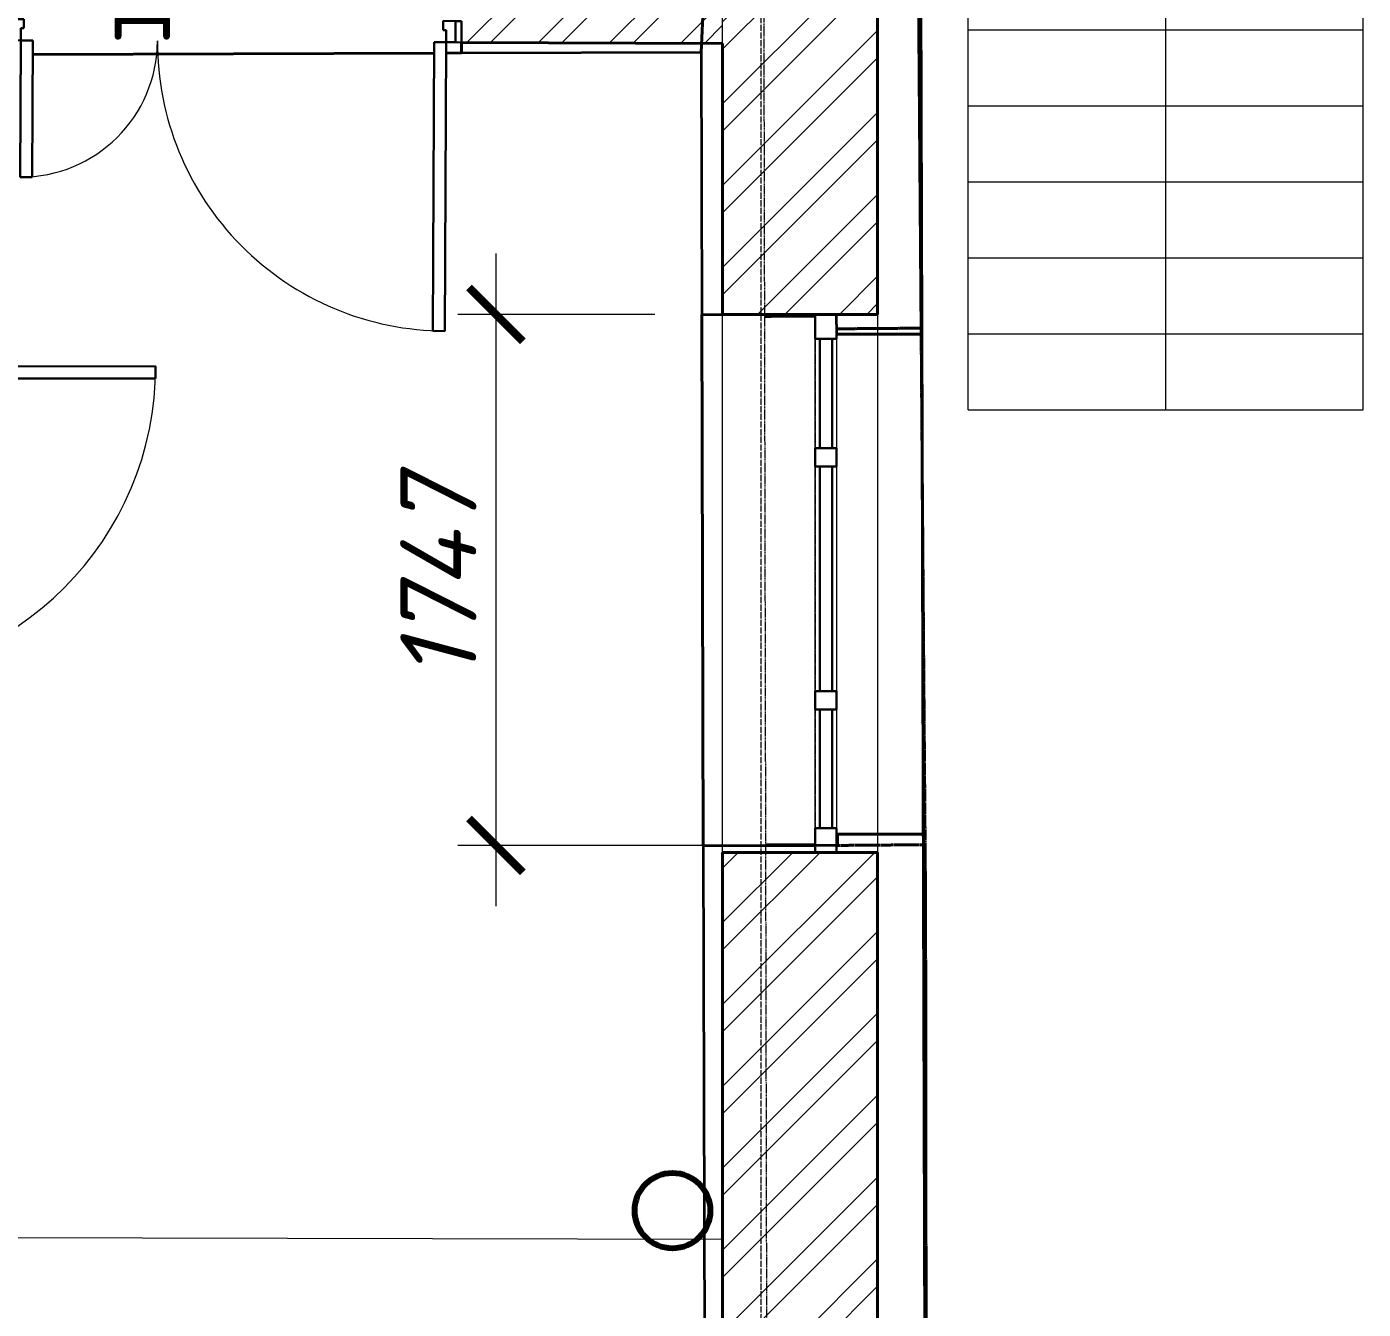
# Model space of a CAD drawing. Header units: millimetres. Extents: x 749182 to 2267578, y 70462 to 311449.
# Drawn here: x 1959364 to 1963761, y 108221 to 112441 of the extents above; entities that cross this region are included whole.
import ezdxf

# ---------------------------------------------------------------- set-up
doc = ezdxf.new("R2010")
doc.units = ezdxf.units.MM
for name, pattern in [('ADSK_Линия сетки', [25, 20, -2.5, 0, -2.5]), ('ADSK_Сверху', [4.5, 3, -1.5]), ('осеваяX2', [4, 2.5, -0.5, 0.5, -0.5])]:
    doc.linetypes.add(name, pattern=pattern)
doc.layers.get('Defpoints').update_dxf_attribs({"color": 255})
for name, color, linetype, lineweight in [('_ Окна', 7, 'Continuous', 30), ('Витраж', 7, 'Continuous', 9), ('Двери', 7, 'Continuous', 20), ('Лестницы', 7, 'Continuous', 18), ('Марки дверей', 7, 'Continuous', 20), ('Окна', 7, 'Continuous', 18), ('Оси', 165, 'осеваяX2', 13), ('Панели витража', 7, 'Continuous', 9), ('Перекрытие', 7, 'Continuous', 18), ('размеры', 7, 'Continuous', 9), ('Стены', 184, 'Continuous', 40), ('Стены внутренние', 7, 'Continuous', 18), ('Стены наружные', 7, 'Continuous', 18), ('Стены разрез', 7, 'Continuous', 35), ('Стены штриховка', 7, 'Continuous', 18), ('стояки', 7, 'Continuous', 9), ('Стрелки вверх', 7, 'Continuous', 18)]:
    doc.layers.add(name, color=color, linetype=linetype, lineweight=lineweight)
doc.layers.add('планы со стояками отопление_dwg', color=7, linetype='Continuous', lineweight=9, true_color=0x767676)
doc.styles.add('GOST Common_2', font='GOST_Common.ttf', dxfattribs={"width": 0.9, "height": 200})
doc.styles.add('М2', font='isocpeui.ttf')
doc.dimstyles.new('SPDS 1_100', dxfattribs={"dimscale": 100, "dimtxt": 2.5, "dimasz": 1.77, "dimexe": 1.25, "dimexo": 0.625, "dimtad": 1, "dimdec": 0, "dimrnd": 0.001, "dimzin": 9, "dimtxsty": 'М2', "dimblk": 'ARCHTICK', "dimcen": 2.5, "dimdle": 2, "dimclrt": 256, "dimadec": 0, "dimazin": 2, "dimtfac": 0.75, "dimtdec": 0, "dimtmove": 1, "dimatfit": 3, "dimfxl": 0, "dimtolj": 1, "dimlwd": 9, "dimlwe": 9, "dimarcsym": 0})

# ---------------------------------------------------------------- blocks, each defined once
blk = doc.blocks.new('Существующие стены 2 этаж - Существующие стены 2 этаж-699583-01 План 1-го этажа маркировочный')
at = {"layer": 'Стены', "color": 254, "linetype": 'ADSK_Сверху', "true_color": 0xe8c5d7}
for p, q in [((4086.7, 35832.4), (4055.4, 39864.5)), ((4055.4, 39864.5), (4101.4, 33934.2)), ((3571.1, 35871.2), (3646.9, 35871.5)), ((3646.9, 35871.5), (3571.1, 35871.2)), ((3646.9, 35871.5), (3738.5, 35871.7)), ((3738.5, 35871.7), (3646.9, 35871.5)), ((3808.5, 35830.2), (4086.7, 35832.4)), ((4086.7, 35832.4), (3808.5, 35830.2)), ((4099.8, 34132.9), (4086.7, 35832.4)), ((4099.8, 34132.9), (4086.7, 35832.4)), ((4086.7, 35832.4), (4099.8, 34132.9)), ((3652.3, 34132.3), (3574.7, 34132.1)), ((3574.7, 34132.1), (3652.3, 34132.3)), ((3738.5, 34132.6), (3652.3, 34132.3)), ((3652.3, 34132.3), (3738.5, 34132.6)), ((4099.8, 34132.9), (3808.5, 34130.6)), ((3808.5, 34130.6), (4099.8, 34132.9)), ((4101.4, 33934.2), (4099.8, 34132.9)), ((4103.9, 31788.5), (4101.4, 33934.2)), ((4101.4, 33934.2), (4107.4, 28782.9))]:
    blk.add_line(p, q, dxfattribs=at)
blk = doc.blocks.new('Прямоугольный импост - 70х20_60мм-1426885-01 План 1-го этажа маркировочный')
at = {"layer": 'Витраж', "color": 253, "linetype": 'ADSK_Сверху', "true_color": 0xaaaaaa}
for p, q in [((-6073.8, 27806.3), (-6143.8, 27806.3)), ((-6143.8, 27726.3), (-6143.8, 27806.3)), ((-6073.8, 27726.3), (-6073.8, 27806.3)), ((-6143.8, 27306.3), (-6143.8, 27336.3)), ((-6073.8, 27306.3), (-6073.8, 27336.3))]:
    blk.add_line(p, q, dxfattribs=at)
blk = doc.blocks.new('Прямоугольный импост - 70х20_60мм-1258642-01 План 1-го этажа маркировочный')
at = {"layer": 'Витраж', "color": 253, "linetype": 'ADSK_Сверху', "true_color": 0xaaaaaa}
for p, q in [((-80, 35), (0, 35)), ((0, 35), (0, -35)), ((0, -35), (-80, -35))]:
    blk.add_line(p, q, dxfattribs=at)
blk = doc.blocks.new('Прямоугольный импост - 70х20_60мм-1258643-01 План 1-го этажа маркировочный')
at = {"layer": 'Витраж', "color": 253, "linetype": 'ADSK_Сверху', "true_color": 0xaaaaaa}
for p, q in [((0, 35), (-80, 35)), ((0, -35), (0, 35)), ((-80, -35), (0, -35))]:
    blk.add_line(p, q, dxfattribs=at)
blk = doc.blocks.new('Прямоугольный импост - 70х20_60мм-1225850-01 План 1-го этажа маркировочный')
at = {"layer": 'Витраж', "color": 253, "linetype": 'ADSK_Сверху', "true_color": 0xaaaaaa}
for p, q in [((-6143.8, 27276.3), (-6143.8, 27306.3)), ((-6073.8, 27276.3), (-6073.8, 27306.3)), ((-6143.8, 26506.3), (-6143.8, 26536.3)), ((-6073.8, 26506.3), (-6073.8, 26536.3))]:
    blk.add_line(p, q, dxfattribs=at)
blk = doc.blocks.new('Прямоугольный импост - 70х20_60мм-1225113-01 План 1-го этажа маркировочный')
at = {"layer": 'Витраж', "color": 253, "linetype": 'ADSK_Сверху', "true_color": 0xaaaaaa}
for p, q in [((-6006, 10091.9), (-6006, 10121.9)), ((-5936, 10091.9), (-5936, 10121.9)), ((-6006, 9651.9), (-6006, 9731.9)), ((-5936, 9651.9), (-5936, 9731.9)), ((-6006, 9651.9), (-5936, 9651.9))]:
    blk.add_line(p, q, dxfattribs=at)
blk = doc.blocks.new('Прямоугольный импост - 70х60мм-1258640-01 План 1-го этажа маркировочный')
at = {"layer": 'Витраж', "color": 253, "linetype": 'ADSK_Сверху', "true_color": 0xaaaaaa}
for p, q in [((-30, 35), (30, 35)), ((30, -35), (-30, -35))]:
    blk.add_line(p, q, dxfattribs=at)
blk = doc.blocks.new('Прямоугольный импост - 70х60мм-1426887-01 План 1-го этажа маркировочный')
at = {"layer": 'Витраж', "color": 253, "linetype": 'ADSK_Сверху', "true_color": 0xaaaaaa}
for p, q in [((-6073.8, 27726.3), (-6143.8, 27726.3)), ((-6143.8, 27336.3), (-6143.8, 27726.3)), ((-6073.8, 27336.3), (-6073.8, 27726.3)), ((-6143.8, 27336.3), (-6073.8, 27336.3))]:
    blk.add_line(p, q, dxfattribs=at)
blk = doc.blocks.new('Прямоугольный импост - 70х60мм-1225009-01 План 1-го этажа маркировочный')
at = {"layer": 'Витраж', "color": 253, "linetype": 'ADSK_Сверху', "true_color": 0xaaaaaa}
for p, q in [((-5936, 11391.9), (-6006, 11391.9)), ((-6006, 11031.9), (-6006, 11391.9)), ((-5936, 11031.9), (-5936, 11391.9)), ((-6006, 11031.9), (-5936, 11031.9))]:
    blk.add_line(p, q, dxfattribs=at)
blk = doc.blocks.new('Прямоугольный импост - 70х60мм-1229542-01 План 1-го этажа маркировочный')
at = {"layer": 'Витраж', "color": 253, "linetype": 'ADSK_Сверху', "true_color": 0xaaaaaa}
for p, q in [((3808.5, 35377.6), (3738.5, 35377.6)), ((3738.5, 35377.6), (3738.5, 34637.6)), ((3808.5, 35377.6), (3808.5, 34637.6)), ((3738.5, 34637.6), (3808.5, 34637.6))]:
    blk.add_line(p, q, dxfattribs=at)
blk = doc.blocks.new('Существующие стены 1 эт - Существующие стены 1 эт-653793-01 План 1-го этажа маркировочный')
at = {"layer": 'Стены'}
for p, q in [((4065.4, 43832), (4132.6, 21098.7)), ((2574.6, 36737.7), (2574.4, 36772.7)), ((2484.3, 36737.3), (1164.2, 36732.3)), ((2574.6, 36737.7), (2524.3, 36737.5)), ((3667.6, 35877.3), (3365.2, 35876.5)), ((3369.5, 34129.5), (3365.2, 35876.5)), ((3738.5, 35877.5), (3667.6, 35877.3)), ((4089.1, 35812.9), (3808.5, 35812.1)), ((4089.1, 35812.9), (4094, 34168.1)), ((3811.8, 34167.3), (4094, 34168.1)), ((3811.9, 34130.6), (3811.8, 34167.3)), ((3369.5, 34129.5), (3671.9, 34130.2)), ((3671.9, 34130.2), (3738.5, 34130.4)), ((3808.5, 34130.6), (3811.9, 34130.6))]:
    blk.add_line(p, q, dxfattribs=at)
at = {"layer": 'Стены разрез'}
for p, q in [((4089.1, 35812.9), (4065.4, 43832)), ((3392.5, 37389.4), (3363.1, 36740.7)), ((3363.1, 36740.7), (3382.9, 37177.6)), ((2574.4, 36772.7), (2574.6, 36737.7)), ((2574.6, 36737.7), (3363.1, 36740.7)), ((3363.1, 36740.7), (3365.2, 35876.5)), ((3365.2, 35876.5), (3667.6, 35877.3)), ((3667.6, 35877.3), (3807.6, 35877.6)), ((3807.6, 35877.6), (3807.8, 35812.1)), ((3807.8, 35812.1), (4089.1, 35812.9)), ((4094, 34168.1), (3811.8, 34167.3)), ((3811.8, 34167.3), (3811.9, 34130.6)), ((4101, 31770.3), (4094, 34168.1)), ((3671.9, 34130.2), (3369.5, 34129.5)), ((3369.5, 34129.5), (3375.2, 31823.5)), ((3811.9, 34130.6), (3671.9, 34130.2))]:
    blk.add_line(p, q, dxfattribs=at)
blk = doc.blocks.new('Системная панель - _AR_Стекло_40мм_привязка по центру-1230233-01 План 1-го этажа маркировочный')
at = {"layer": 'Панели витража', "lineweight": 30}
for p, q in [((180, 20), (-180, 20)), ((-180, 20), (-180, -20)), ((180, -20), (180, 20)), ((-180, -20), (180, -20))]:
    blk.add_line(p, q, dxfattribs=at)
blk = doc.blocks.new('Прямоугольный импост - 70х20_60мм-1230234-01 План 1-го этажа маркировочный')
at = {"layer": 'Витраж', "lineweight": 30}
for p, q in [((-80, 35), (0, 35)), ((-80, -35), (-80, 35)), ((0, 35), (0, -35)), ((0, -35), (-80, -35))]:
    blk.add_line(p, q, dxfattribs=at)
blk = doc.blocks.new('Прямоугольный импост - 70х20_60мм-1230235-01 План 1-го этажа маркировочный')
at = {"layer": 'Витраж', "lineweight": 30}
for p, q in [((0, 35), (-80, 35)), ((-80, 35), (-80, -35)), ((0, -35), (0, 35)), ((-80, -35), (0, -35))]:
    blk.add_line(p, q, dxfattribs=at)
blk = doc.blocks.new('Системная панель - _AR_Стекло_40мм_привязка по центру-1430866-01 План 1-го этажа маркировочный')
at = {"layer": 'Панели витража', "lineweight": 30}
for p, q in [((195, 20), (-195, 20)), ((-195, 20), (-195, -20)), ((195, -20), (195, 20)), ((-195, -20), (195, -20))]:
    blk.add_line(p, q, dxfattribs=at)
blk = doc.blocks.new('Витраж-стеклопакет - Глухой стеклопакет 40мм-1233085-01 План 1-го этажа маркировочный')
at = {"layer": '_ Окна'}
for p, q in [((370, 20), (-370, 20)), ((-370, 20), (-370, -20)), ((370, -20), (370, 20)), ((-370, -20), (370, -20))]:
    blk.add_line(p, q, dxfattribs=at)
blk = doc.blocks.new('Прямоугольный импост - 70х60мм-V62-01 План 1-го этажа маркировочный')
at = {"layer": 'Витраж'}
for p, q in [((3738.5, 35437.6), (3738.5, 35797.6)), ((3808.5, 35797.6), (3808.5, 35437.6))]:
    blk.add_line(p, q, dxfattribs=at)
blk = doc.blocks.new('Прямоугольный импост - 70х60мм-V53-01 План 1-го этажа маркировочный')
at = {"layer": 'Витраж'}
for p, q in [((-6143.8, 39511.2), (-6143.8, 39901.2)), ((-6073.8, 39901.2), (-6073.8, 39511.2))]:
    blk.add_line(p, q, dxfattribs=at)
blk = doc.blocks.new('Прямоугольный импост - 70х60мм-1230232-01 План 1-го этажа маркировочный')
at = {"layer": 'Витраж', "lineweight": 30}
for p, q in [((-30, 35), (30, 35)), ((-30, 20), (-30, 35)), ((30, 35), (30, -35)), ((-30, -35), (-30, -20)), ((30, -35), (-30, -35))]:
    blk.add_line(p, q, dxfattribs=at)
blk = doc.blocks.new('Прямоугольный импост - 70х60мм-V63-01 План 1-го этажа маркировочный')
at = {"layer": 'Витраж'}
for p, q in [((3738.5, 34637.6), (3738.5, 35377.6)), ((3808.5, 35377.6), (3808.5, 34637.6))]:
    blk.add_line(p, q, dxfattribs=at)
blk = doc.blocks.new('Прямоугольный импост - 70х60мм-V64-01 План 1-го этажа маркировочный')
at = {"layer": 'Витраж', "lineweight": 30}
for p, q in [((-30, 35), (30, 35)), ((-30, -35), (-30, 35)), ((30, 35), (30, 20)), ((30, -35), (-30, -35)), ((30, -20), (30, -35))]:
    blk.add_line(p, q, dxfattribs=at)
blk = doc.blocks.new('AC_Дверь_Двупольная_Стальная - Д-11п 1500х2200h-2039715-01 План 1-го этажа маркировочный')
at = {"layer": 'Двери', "lineweight": 30}
for p, q in [((-700, 1140), (-660, 1140)), ((-700, 190), (-700, 1140)), ((-660, 1140), (-660, 190)), ((700, 640), (660, 640)), ((660, 640), (660, 190)), ((700, 190), (700, 640)), ((-750, 190), (-730, 190)), ((-750, 120), (-750, 190)), ((-730, 190), (-700, 190)), ((-730, 120), (-730, 190)), ((-730, 190), (-730, 120)), ((-660, 190), (-700, 190)), ((-700, 190), (-700, 150)), ((660, 190), (700, 190)), ((730, 190), (700, 190)), ((700, 190), (700, 150)), ((730, 120), (730, 190)), ((750, 190), (730, 190)), ((730, 190), (730, 120)), ((750, 120), (750, 190)), ((-700, 150), (-690, 150)), ((-690, 150), (-690, 120)), ((700, 150), (690, 150)), ((690, 150), (690, 120)), ((-730, 120), (-750, 120)), ((-690, 120), (-730, 120)), ((690, 120), (730, 120)), ((730, 120), (750, 120))]:
    blk.add_line(p, q, dxfattribs=at)
at = {"layer": 'Двери'}
for centre, radius, start, end in [((-700, 190), 950, 360, 90), ((700, 190), 450, 90, 180)]:
    blk.add_arc(centre, radius, start, end, dxfattribs=at)
blk = doc.blocks.new('AC_Дверь_Однопольная_Стальная - Д-12п 1130х2200h-1983137-01 План 1-го этажа маркировочный')
at = {"layer": 'Двери', "lineweight": 30}
for p, q in [((-515, 1155), (-475, 1155)), ((-515, 125), (-515, 1155)), ((-475, 1155), (-475, 125)), ((-565, 125), (-545, 125)), ((-565, 55), (-565, 125)), ((-545, 125), (-515, 125)), ((-545, 55), (-545, 125)), ((-545, 125), (-545, 55)), ((-475, 125), (-515, 125)), ((-515, 125), (-515, 85)), ((515, 125), (545, 125)), ((515, 85), (515, 125)), ((545, 125), (545, 55)), ((545, 125), (565, 125)), ((545, 55), (545, 125)), ((565, 125), (565, 55)), ((-545, 55), (-565, 55)), ((-505, 55), (-545, 55)), ((-515, 85), (-505, 85)), ((-505, 85), (-505, 55)), ((505, 85), (515, 85)), ((505, 55), (505, 85)), ((545, 55), (505, 55)), ((565, 55), (545, 55))]:
    blk.add_line(p, q, dxfattribs=at)
at = {"layer": 'Двери'}
blk.add_arc((-515, 125), 1030, 0, 90, dxfattribs=at)
blk = doc.blocks.new('планы со стояками отопление_dwg-1484427-01 План 1-го этажа маркировочный')
at = {"layer": 'стояки', "lineweight": 80}
blk.add_circle((175664.1, 189006.3), 124.3, dxfattribs=at)
blk = doc.blocks.new('_ArchTick')
at = {"color": 0, "linetype": 'ByBlock', "const_width": 0.15}
blk.add_lwpolyline([(-0.5, -0.5), (0.5, 0.5)], dxfattribs=at)
blk = doc.blocks.new('*D2866')
at = {"layer": 'Defpoints', "color": 0, "lineweight": 20, "transparency": 16777216}
for p in [(1961493.7, 111494.3), (1960907.7, 109747.2), (1962032.1, 109747.2)]:
    blk.add_point(p, dxfattribs=at)
at = {"layer": 'размеры', "color": 0, "lineweight": 9, "transparency": 16777216}
for p, q in [((1960907.7, 111694.3), (1960907.7, 109547.2)), ((1961431.2, 111494.3), (1960782.7, 111494.3)), ((1961969.6, 109747.2), (1960782.7, 109747.2))]:
    blk.add_line(p, q, dxfattribs=at)
at = {"layer": 'размеры', "color": 0, "lineweight": 9, "transparency": 16777216, "xscale": 177, "yscale": 177, "zscale": 177}
for p, rotation in [((1960907.7, 111494.3), 90), ((1960907.7, 109747.2), 270)]:
    blk.add_blockref('_ArchTick', p, dxfattribs=dict(at, rotation=rotation))
at = {"layer": 'размеры', "lineweight": 20, "transparency": 16777216, "insert": (1960718.6, 110620.7), "char_height": 250, "width": 580.928, "attachment_point": 5, "rotation": 90, "style": 'М2'}
blk.add_mtext('\\A1;1747', dxfattribs=at)

msp = doc.modelspace()

# ---------------------------------------------------------------- hatches: boundary and pattern name
at = {"layer": 'Стены внутренние', "lineweight": 9}
h = msp.add_hatch(dxfattribs=at)
h.set_pattern_fill('FP_1', color=256, style=0, pattern_type=2)
h.set_pattern_definition([(45, (1958220.23, 75616.62), (-117.8655, 117.8655), []), (45, (1958298.8, 75616.62), (-117.8655, 117.8655), [])])
h.paths.add_polyline_path([(1961653.7248, 112385.4862), (1961653.7248, 112765.49), (1960796.3654, 112769.3392), (1960794.9737, 112389.343), (1961612.7356, 112385.6702)])
h.paths.add_polyline_path([(1959294.6745, 112396.0772), (1959295.2325, 112520.3491), (1959296.3805, 112776.0734), (1952451.4745, 112806.8036), (1952451.4745, 112426.7998), (1959268.6131, 112396.1942)])
at = {"layer": 'Стены наружные', "lineweight": 9}
h = msp.add_hatch(dxfattribs=at)
h.set_pattern_fill('FP_3', color=256, angle=45, style=0, pattern_type=2)
h.set_pattern_definition([(45, (1958220.23, 75616.62), (-134.70384, 134.70384), []), (45, (1958310.03, 75616.62), (-134.70384, 134.70384), [])])
h.paths.add_polyline_path([(1961653.7248, 96535.2503), (1962163.7248, 96535.2503), (1962163.7248, 97729.2406), (1961653.7248, 97729.2406), (1961653.7248, 96537.6102)])
h.paths.add_polyline_path([(1962163.7248, 99449.2406), (1962163.7248, 101684.2356), (1961653.7248, 101684.2356), (1961653.7248, 99449.2406), (1961758.7028, 99449.2406)])
h.paths.add_polyline_path([(1962034.9955, 103454.2356), (1962163.7248, 103454.2356), (1962163.7248, 105705.1761), (1961653.7248, 105705.176), (1961653.7248, 103454.2356), (1961897.4779, 103454.2356)])
h.paths.add_polyline_path([(1961705.9403, 107475.1761), (1962163.7248, 107475.1761), (1962163.7248, 109724.2612), (1961653.7248, 109724.2612), (1961653.7248, 107475.1761)])
h.paths.add_polyline_path([(1962027.8318, 111494.2612), (1962163.7248, 111494.2612), (1962163.7248, 119345.4873), (1961653.7248, 119345.4873), (1961653.7248, 111494.2612), (1961713.5779, 111494.2612)])

# ---------------------------------------------------------------- linework, layer by layer
at = {"layer": 'Лестницы'}
for p, q in [((1962461.4814, 112430.8126), (1962461.4814, 112680.8126)), ((1963761.4814, 112430.8126), (1963761.4814, 112680.8126)), ((1962461.4814, 112180.8126), (1962461.4814, 112430.8126)), ((1962461.4814, 112430.8126), (1963761.4814, 112430.8126)), ((1962461.4814, 112430.8126), (1963761.4814, 112430.8126)), ((1963761.4814, 112180.8126), (1963761.4814, 112430.8126)), ((1962461.4814, 111930.8126), (1962461.4814, 112180.8126)), ((1962461.4814, 112180.8126), (1963761.4814, 112180.8126)), ((1962461.4814, 112180.8126), (1963761.4814, 112180.8126)), ((1963761.4814, 111930.8126), (1963761.4814, 112180.8126)), ((1962461.4814, 111680.8126), (1962461.4814, 111930.8126)), ((1962461.4814, 111930.8126), (1963761.4814, 111930.8126)), ((1962461.4814, 111930.8126), (1963761.4814, 111930.8126)), ((1963761.4814, 111680.8126), (1963761.4814, 111930.8126)), ((1962461.4814, 111430.8126), (1962461.4814, 111680.8126)), ((1962461.4814, 111680.8126), (1963761.4814, 111680.8126)), ((1962461.4814, 111680.8126), (1963761.4814, 111680.8126)), ((1963761.4814, 111430.8126), (1963761.4814, 111680.8126)), ((1962461.4814, 111180.8126), (1962461.4814, 111430.8126)), ((1962461.4814, 111430.8126), (1963761.4814, 111430.8126)), ((1962461.4814, 111430.8126), (1963761.4814, 111430.8126)), ((1963761.4814, 111180.8126), (1963761.4814, 111430.8126)), ((1962461.4814, 111180.8126), (1963761.4814, 111180.8126)), ((1962461.4814, 111180.8126), (1963761.4814, 111180.8126))]:
    msp.add_line(p, q, dxfattribs=at)
at = {"layer": 'Оси', "linetype": 'ADSK_Линия сетки'}
msp.add_line((1961780.1361, 71313.2448), (1961780.1361, 120038.4712), dxfattribs=at)
at = {"layer": 'Перекрытие', "linetype": 'ADSK_Сверху'}
msp.add_line((1961775.8052, 118933.9699), (1961822.67, 96422.2998), dxfattribs=at)
at = {"layer": 'Перекрытие'}
msp.add_line((1961653.7248, 108450.5174), (1958771.1163, 108457.6594), dxfattribs=at)
at = {"layer": 'Стены внутренние', "lineweight": 40}
msp.add_line((1960794.6594, 112389.343), (1961653.7248, 112385.4862), dxfattribs=at)
at = {"layer": 'Стены наружные', "lineweight": 40}
for p, q in [((1962163.7248, 111494.2612), (1962163.7248, 119345.4873)), ((1961653.7248, 112385.4862), (1961653.7248, 111494.2612)), ((1961653.7248, 111494.2612), (1962163.7248, 111494.2612)), ((1962163.7248, 109724.2612), (1961653.7248, 109724.2612)), ((1961653.7248, 109724.2612), (1961653.7248, 107475.1761)), ((1962163.7248, 107475.1761), (1962163.7248, 109724.2612))]:
    msp.add_line(p, q, dxfattribs=at)
at = {"layer": 'Стены наружные'}
for p, q in [((1961653.7248, 109724.2612), (1961653.7248, 111493.3367)), ((1962163.7248, 111494.2612), (1962163.7248, 109724.2612))]:
    msp.add_line(p, q, dxfattribs=at)
at = {"layer": 'Стены штриховка'}
msp.add_line((1961653.7248, 112385.4862), (1961653.7248, 112765.49), dxfattribs=at)
at = {"layer": 'Стрелки вверх'}
for p, q in [((1963111.4814, 112430.8126), (1963111.4814, 112680.8126)), ((1963111.4814, 112180.8126), (1963111.4814, 112430.8126)), ((1963111.4814, 111930.8126), (1963111.4814, 112180.8126)), ((1963111.4814, 111680.8126), (1963111.4814, 111930.8126)), ((1963111.4814, 111430.8126), (1963111.4814, 111680.8126)), ((1963111.4814, 111180.8126), (1963111.4814, 111430.8126))]:
    msp.add_line(p, q, dxfattribs=at)

# ---------------------------------------------------------------- block references
at = {"layer": 'Витраж', "color": 253, "linetype": 'ADSK_Сверху', "true_color": 0xaaaaaa}
for name, p, rotation in [('Прямоугольный импост - 70х20_60мм-1258643-01 План 1-го этажа маркировочный', (1961993.7248, 111494.2612), 90.00000000000031), ('Прямоугольный импост - 70х20_60мм-1225113-01 План 1-го этажа маркировочный', (1956022.6827, 121146.1864), 180), ('Прямоугольный импост - 70х60мм-1225009-01 План 1-го этажа маркировочный', (1956022.6827, 122446.1864), 180), ('Прямоугольный импост - 70х20_60мм-1225850-01 План 1-го этажа маркировочный', (1955884.9736, 137530.6084), 180), ('Прямоугольный импост - 70х20_60мм-1426885-01 План 1-го этажа маркировочный', (1955884.9736, 137530.6084), 180), ('Прямоугольный импост - 70х60мм-1426887-01 План 1-го этажа маркировочный', (1955884.9736, 137530.6084), 180)]:
    msp.add_blockref(name, p, dxfattribs=dict(at, rotation=rotation))
at = {"layer": 'Витраж'}
for name, p, rotation in [('Прямоугольный импост - 70х20_60мм-1230235-01 План 1-го этажа маркировочный', (1961993.7248, 111494.2612), 90.00000000000031), ('Прямоугольный импост - 70х60мм-V53-01 План 1-го этажа маркировочный', (1955884.9736, 149705.4344), 180)]:
    msp.add_blockref(name, p, dxfattribs=dict(at, rotation=rotation))
for name in ['Прямоугольный импост - 70х60мм-V62-01 План 1-го этажа маркировочный', 'Прямоугольный импост - 70х60мм-V63-01 План 1-го этажа маркировочный']:
    msp.add_blockref(name, (1958220.2258, 75616.6187), dxfattribs=at)
at = {"layer": 'Витраж', "color": 253, "linetype": 'ADSK_Сверху', "true_color": 0xaaaaaa, "extrusion": (0, 0, -1), "rotation": 269.9999999999997}
for name, p in [('Прямоугольный импост - 70х60мм-1258640-01 План 1-го этажа маркировочный', (-1961993.7248, 111024.2612)), ('Прямоугольный импост - 70х60мм-1258640-01 План 1-го этажа маркировочный', (-1961993.7248, 110224.2612)), ('Прямоугольный импост - 70х20_60мм-1258642-01 План 1-го этажа маркировочный', (-1961993.7248, 109724.2612))]:
    msp.add_blockref(name, p, dxfattribs=at)
at = {"layer": 'Витраж', "extrusion": (0, 0, -1), "rotation": 269.9999999999997}
for name, p in [('Прямоугольный импост - 70х60мм-V64-01 План 1-го этажа маркировочный', (-1961993.7248, 111024.2612)), ('Прямоугольный импост - 70х60мм-1230232-01 План 1-го этажа маркировочный', (-1961993.7248, 110224.2612)), ('Прямоугольный импост - 70х20_60мм-1230234-01 План 1-го этажа маркировочный', (-1961993.7248, 109724.2612))]:
    msp.add_blockref(name, p, dxfattribs=at)
at = {"layer": 'Витраж', "color": 253, "linetype": 'ADSK_Сверху', "true_color": 0xaaaaaa}
msp.add_blockref('Прямоугольный импост - 70х60мм-1229542-01 План 1-го этажа маркировочный', (1958220.2258, 75616.6187), dxfattribs=at)
at = {"layer": 'Двери'}
for name, p, rotation in [('AC_Дверь_Двупольная_Стальная - Д-11п 1500х2200h-2039715-01 План 1-го этажа маркировочный', (1960045.52, 112582.7082), 179.7427720539908), ('AC_Дверь_Однопольная_Стальная - Д-12п 1130х2200h-1983137-01 План 1-го этажа маркировочный', (1958634.253, 110806.9851), 270.0881417659776)]:
    msp.add_blockref(name, p, dxfattribs=dict(at, rotation=rotation))
at = {"layer": 'Окна', "rotation": 270.0000000000003}
msp.add_blockref('Витраж-стеклопакет - Глухой стеклопакет 40мм-1233085-01 План 1-го этажа маркировочный', (1961993.7248, 110624.2612), dxfattribs=at)
at = {"layer": 'Панели витража', "rotation": 270.0000000000003}
for name, p in [('Системная панель - _AR_Стекло_40мм_привязка по центру-1230233-01 План 1-го этажа маркировочный', (1961993.7248, 111234.2612)), ('Системная панель - _AR_Стекло_40мм_привязка по центру-1430866-01 План 1-го этажа маркировочный', (1961993.7248, 109999.2612))]:
    msp.add_blockref(name, p, dxfattribs=at)
at = {"layer": 'планы со стояками отопление_dwg', "color": 6, "true_color": 0xff00ff}
msp.add_blockref('планы со стояками отопление_dwg-1484427-01 План 1-го этажа маркировочный', (1785824.7266, -80460.4271), dxfattribs=at)
at = {"layer": 'Стены', "color": 254, "linetype": 'ADSK_Сверху', "true_color": 0xe8c5d7}
msp.add_blockref('Существующие стены 2 этаж - Существующие стены 2 этаж-699583-01 План 1-го этажа маркировочный', (1958220.2258, 75616.6187), dxfattribs=at)
at = {"layer": 'Стены', "color": 243, "true_color": 0xbb5389}
msp.add_blockref('Существующие стены 1 эт - Существующие стены 1 эт-653793-01 План 1-го этажа маркировочный', (1958220.2258, 75616.6187), dxfattribs=at)

# ---------------------------------------------------------------- texts
at = {"layer": 'Марки дверей', "lineweight": 9, "insert": (1959653.3907, 112699.7213), "char_height": 250, "width": 245.316375, "attachment_point": 1, "style": 'GOST Common_2'}
msp.add_mtext('\\fGOST Common|b0|i0|c204|p34|;\\W.9;Д', dxfattribs=at)

# ---------------------------------------------------------------- dimensions: what is measured, and where the dimension line sits
at = {"layer": 'размеры', "lineweight": 20}
dim = msp.add_linear_dim(base=(1960907.6848, 109747.1805), p1=(1961493.7248, 111494.2612), p2=(1962032.1496, 109747.1805), angle=90, dimstyle='SPDS 1_100', dxfattribs=at)
dim.commit()
dim.dimension.update_dxf_attribs({"geometry": '*D2866', "text_midpoint": (1960718.5749, 110620.7208)})

doc.saveas('drawing.dxf')
